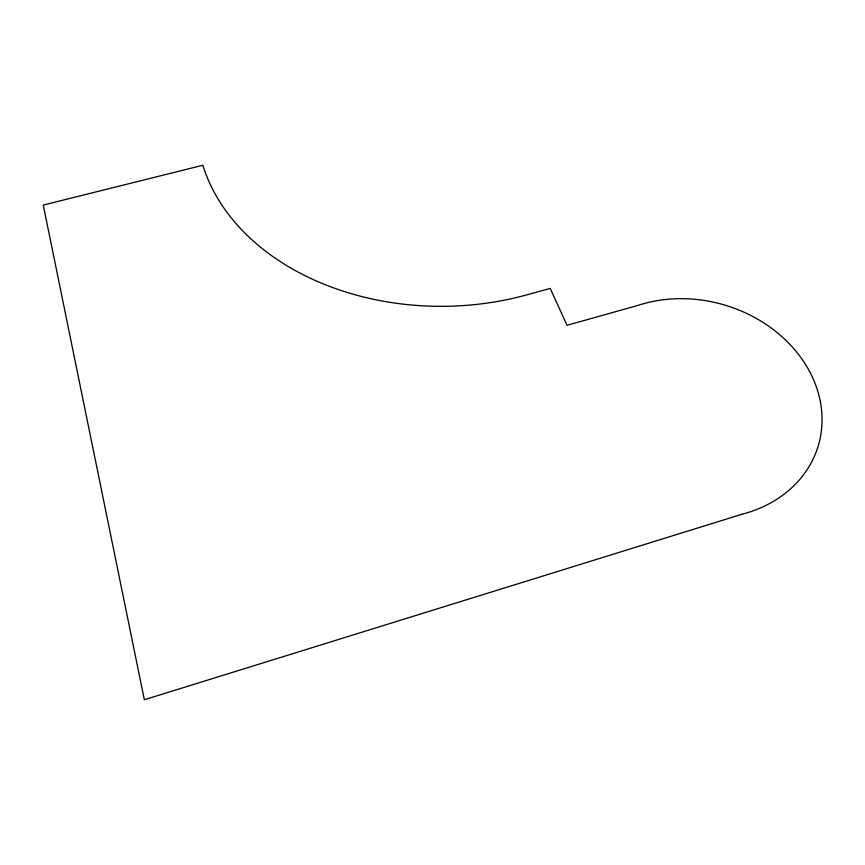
<?xml version="1.0" encoding="UTF-8"?>
<svg xmlns="http://www.w3.org/2000/svg" width="865" height="865" viewBox="0 0 865 865"><rect width="100%" height="100%" fill="white"/><g stroke="black" fill="none" stroke-linecap="round" stroke-linejoin="round"><path stroke-width="1.3" d="M741.846 514.297L144.347 699.742L43.25 205.059L202.875 165.258A246.449 183.607 -0.8 0 0 529.056 294.241L550.216 288.423L567.018 325.294L638.089 305.367A129.739 108.071 16.6 0 1 811.067 374.383A129.739 108.071 16.6 0 1 741.846 514.297"/></g></svg>
